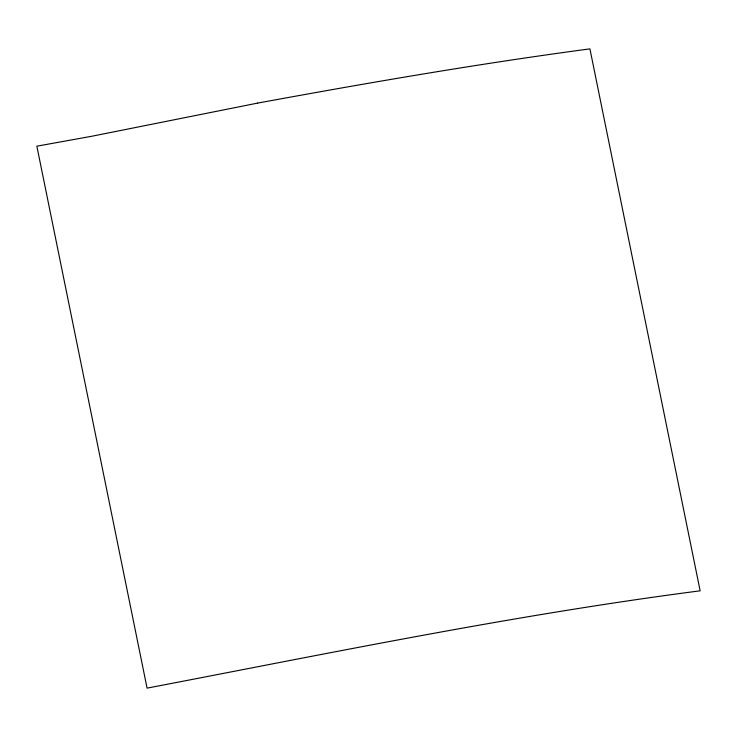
<?xml version="1.0" encoding="UTF-8"?>
<svg xmlns="http://www.w3.org/2000/svg" width="737" height="737" viewBox="0 0 737 737"><rect width="100%" height="100%" fill="white"/><g stroke="black" fill="none" stroke-linecap="round" stroke-linejoin="round"><path stroke-width="1.11" d="M257.646 103.097L92.134 136.188L36.85 146.184L147.078 688.128C330.922 652.936 514.398 614.925 700.15 590.816L589.922 48.872C478.663 63.714 368.039 82.83 257.646 103.097"/></g></svg>
